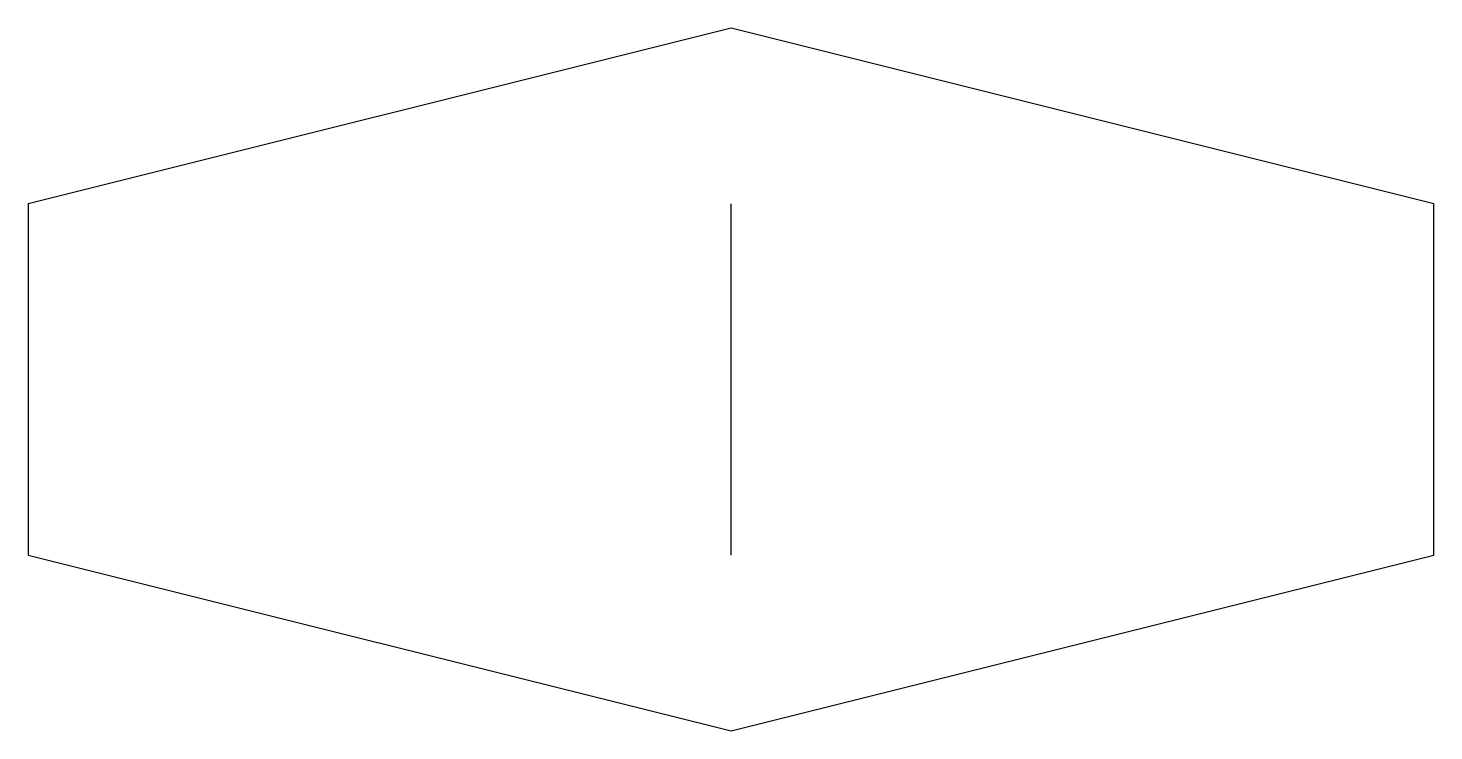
# Model space of a CAD drawing. Extents: x 2.8 to 13.4, y -2.8 to 2.5.
import ezdxf

# ---------------------------------------------------------------- set-up
doc = ezdxf.new("R2010")
doc.units = 0
doc.layers.add('DEFAULT_255_2_778', color=255, linetype='CONTINUOUS')

msp = doc.modelspace()

# ---------------------------------------------------------------- linework, layer by layer
at = {"layer": 'DEFAULT_255_2_778'}
for p, q in [((8.07, 2.514), (2.778, 1.191)), ((13.361, 1.191), (8.07, 2.514)), ((2.778, 1.191), (2.778, -1.455)), ((8.07, -1.455), (8.07, 1.191)), ((13.361, -1.455), (13.361, 1.191)), ((2.778, -1.455), (8.07, -2.778)), ((8.07, -2.778), (13.361, -1.455))]:
    msp.add_line(p, q, dxfattribs=at)

doc.saveas('drawing.dxf')
